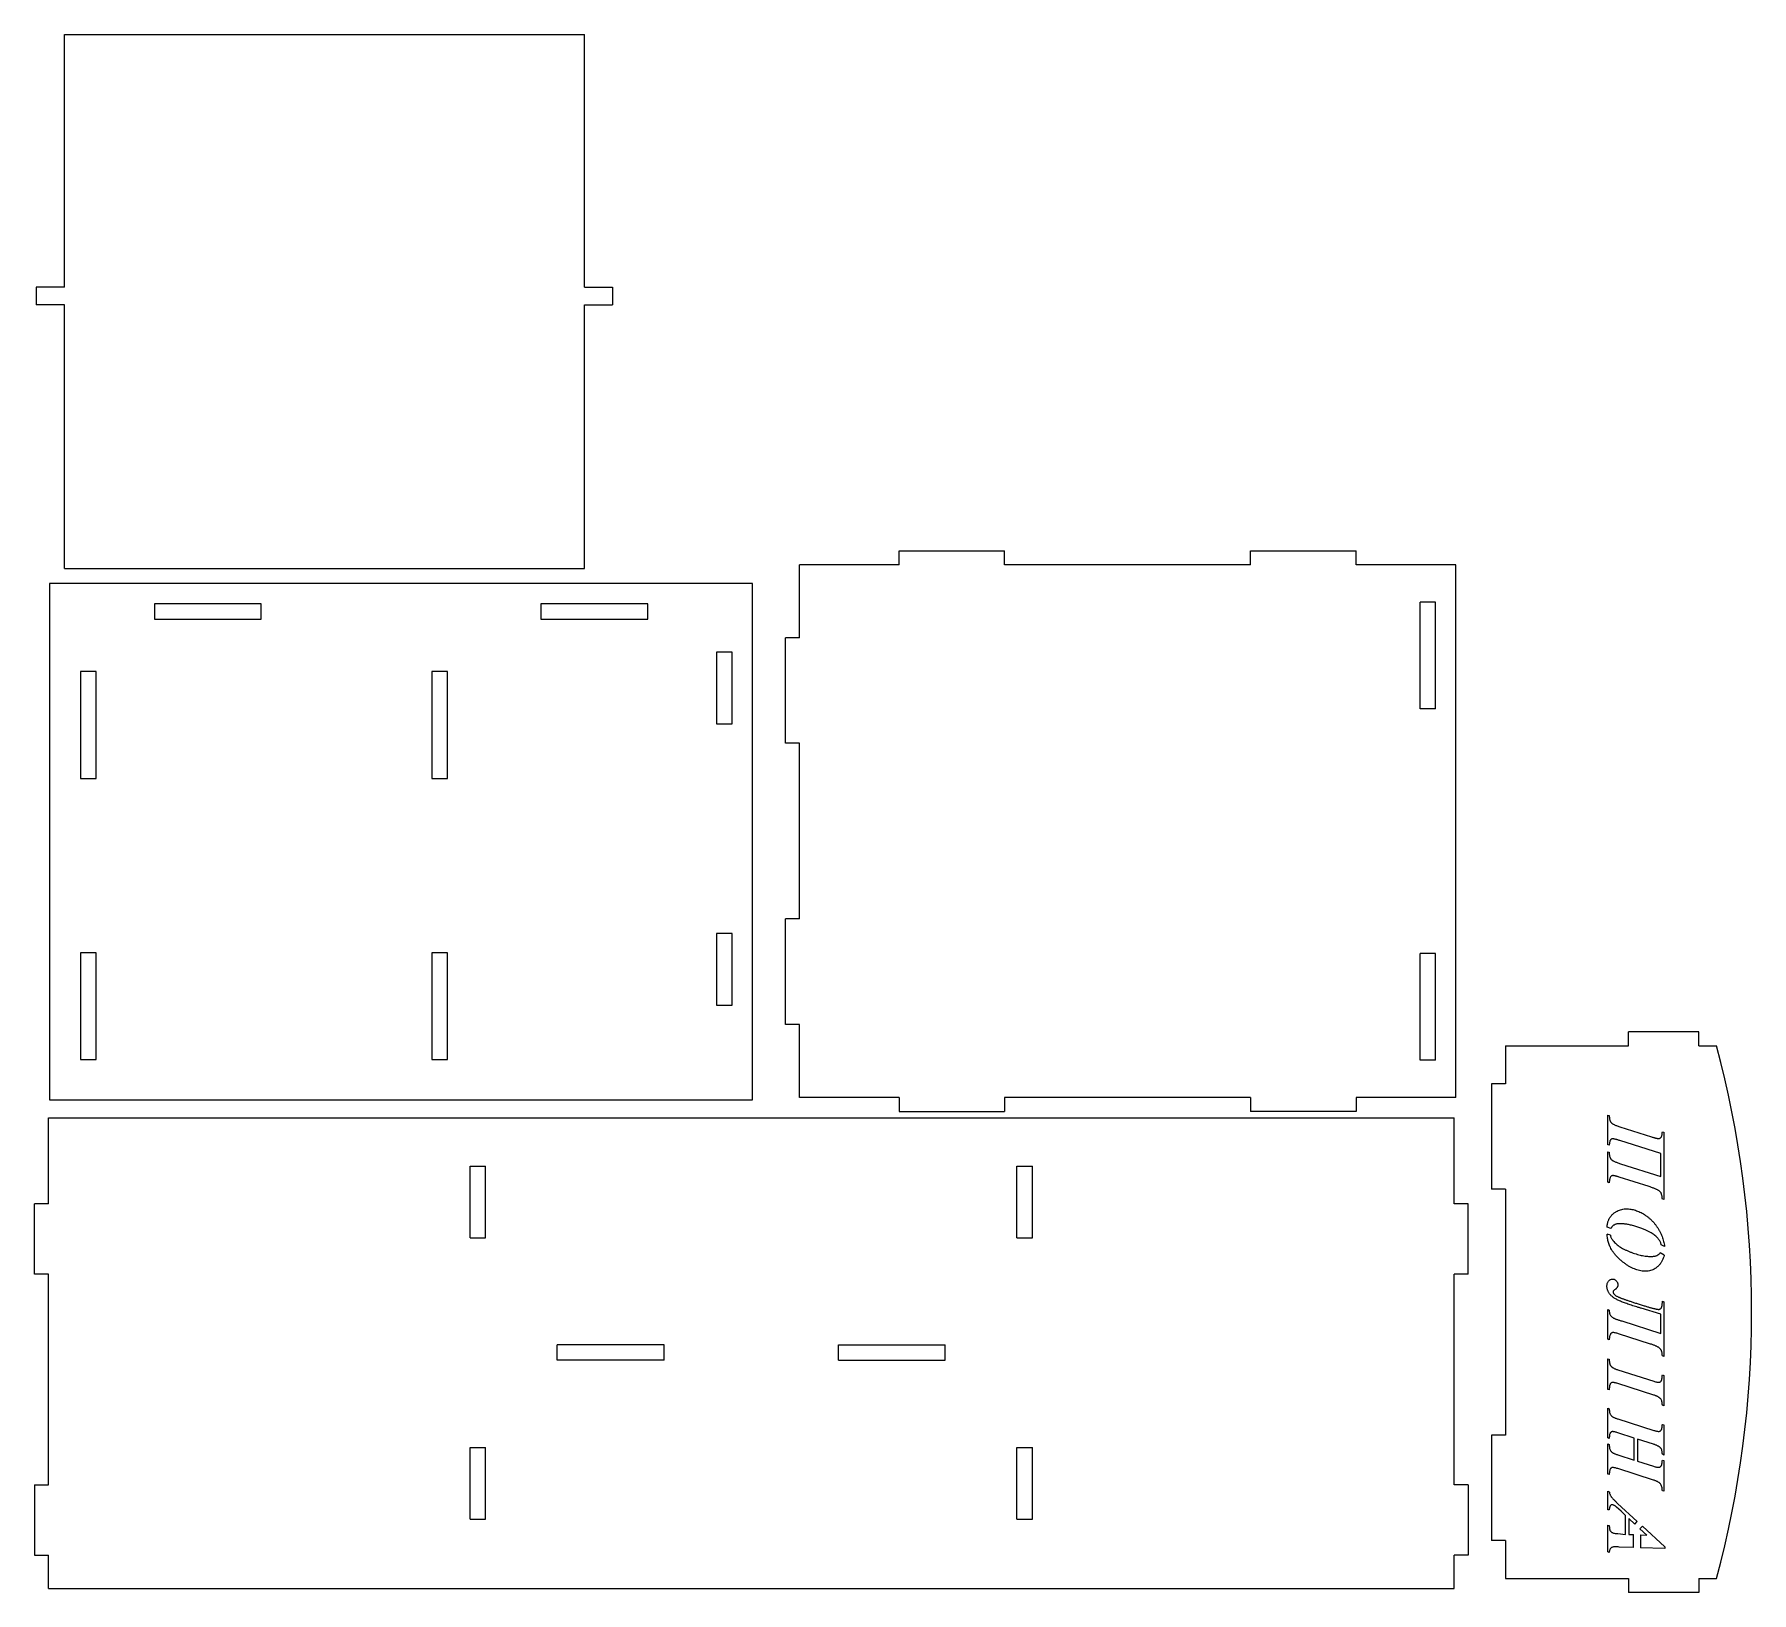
# Model space of a CAD drawing. Header units: millimetres. Extents: x 4 to 493, y 4 to 448.
import ezdxf

# ---------------------------------------------------------------- set-up
doc = ezdxf.new("R2010")
doc.units = ezdxf.units.MM

msp = doc.modelspace()

# ---------------------------------------------------------------- linework, layer by layer
at = {"color": 7, "linetype": 'Continuous', "lineweight": 25}
for p, q in [((13, 448.01), (161, 448.01)), ((13, 376.01), (13, 448.01)), ((161, 376.01), (161, 448.01)), ((5, 376.01), (5, 371.01)), ((13, 376.01), (5, 376.01)), ((161, 376.01), (169, 376.01)), ((169, 376.01), (169, 371.01)), ((13, 371.01), (5, 371.01)), ((13, 296.01), (13, 371.01)), ((161, 371.01), (169, 371.01)), ((161, 296.01), (161, 371.01)), ((250.57, 297.04), (250.57, 301.04)), ((250.57, 301.04), (280.57, 301.04)), ((280.57, 297.04), (280.57, 301.04)), ((350.57, 297.04), (350.57, 301.04)), ((350.57, 301.04), (380.57, 301.04)), ((380.57, 297.04), (380.57, 301.04)), ((13, 296.01), (161, 296.01)), ((222.17, 276.24), (222.17, 297.04)), ((250.57, 297.04), (222.17, 297.04)), ((350.57, 297.04), (280.57, 297.04)), ((408.97, 297.04), (380.57, 297.04)), ((408.97, 145.44), (408.97, 297.04)), ((8.81, 291.73), (8.81, 144.73)), ((208.81, 291.73), (8.81, 291.73)), ((208.81, 144.73), (208.81, 291.73)), ((38.61, 285.93), (38.61, 281.53)), ((69.01, 285.93), (38.61, 285.93)), ((69.01, 281.53), (69.01, 285.93)), ((179.01, 285.93), (148.61, 285.93)), ((148.61, 285.93), (148.61, 281.53)), ((179.01, 281.53), (179.01, 285.93)), ((398.77, 256.04), (398.77, 286.44)), ((403.17, 286.44), (398.77, 286.44)), ((403.17, 256.04), (403.17, 286.44)), ((38.61, 281.53), (69.01, 281.53)), ((148.61, 281.53), (179.01, 281.53)), ((218.17, 246.24), (218.17, 276.24)), ((222.17, 276.24), (218.17, 276.24)), ((203.01, 272.13), (198.61, 272.13)), ((198.61, 272.13), (198.61, 251.73)), ((203.01, 251.73), (203.01, 272.13)), ((17.61, 266.63), (17.61, 236.23)), ((22.01, 266.63), (17.61, 266.63)), ((22.01, 236.23), (22.01, 266.63)), ((122.01, 266.63), (117.61, 266.63)), ((117.61, 266.63), (117.61, 236.23)), ((122.01, 236.23), (122.01, 266.63)), ((403.17, 256.04), (398.77, 256.04)), ((198.61, 251.73), (203.01, 251.73)), ((222.17, 246.24), (218.17, 246.24)), ((222.17, 196.24), (222.17, 246.24)), ((17.61, 236.23), (22.01, 236.23)), ((117.61, 236.23), (122.01, 236.23)), ((218.17, 166.24), (218.17, 196.24)), ((222.17, 196.24), (218.17, 196.24)), ((198.61, 192.13), (198.61, 171.73)), ((203.01, 192.13), (198.61, 192.13)), ((203.01, 171.73), (203.01, 192.13)), ((17.61, 186.63), (17.61, 156.23)), ((22.01, 186.63), (17.61, 186.63)), ((22.01, 156.23), (22.01, 186.63)), ((122.01, 186.63), (117.61, 186.63)), ((117.61, 186.63), (117.61, 156.23)), ((122.01, 156.23), (122.01, 186.63)), ((398.77, 156.04), (398.77, 186.44)), ((403.17, 186.44), (398.77, 186.44)), ((403.17, 156.04), (403.17, 186.44)), ((198.61, 171.73), (203.01, 171.73)), ((222.17, 166.24), (218.17, 166.24)), ((222.17, 145.44), (222.17, 166.24)), ((458.13, 160.09), (458.13, 164.09)), ((478.13, 164.09), (458.13, 164.09)), ((478.13, 160.09), (478.13, 164.09)), ((423.13, 160.09), (423.13, 149.29)), ((423.13, 160.09), (458.13, 160.09)), ((478.13, 160.09), (483.13, 160.09)), ((17.61, 156.23), (22.01, 156.23)), ((117.61, 156.23), (122.01, 156.23)), ((403.17, 156.04), (398.77, 156.04)), ((419.13, 149.29), (419.13, 119.29)), ((423.13, 149.29), (419.13, 149.29)), ((8.81, 144.73), (208.81, 144.73)), ((250.57, 145.44), (222.17, 145.44)), ((250.57, 145.44), (250.57, 141.44)), ((350.57, 145.44), (280.57, 145.44)), ((280.57, 145.44), (280.57, 141.44)), ((350.57, 145.44), (350.57, 141.44)), ((408.97, 145.44), (380.57, 145.44)), ((380.57, 145.44), (380.57, 141.44)), ((8.47, 115.15), (8.47, 139.65)), ((8.47, 139.65), (408.47, 139.65)), ((250.57, 141.44), (280.57, 141.44)), ((380.57, 141.44), (350.57, 141.44)), ((408.47, 115.15), (408.47, 139.65)), ((452.17, 140.4), (452.61, 140.26)), ((452.17, 131.96), (452.17, 140.4)), ((455.59, 137.1), (464.67, 134.22)), ((452.61, 131.81), (452.17, 131.96)), ((467.28, 129.46), (455.6, 133.17)), ((467.72, 135.65), (468.17, 135.51)), ((468.17, 135.51), (468.17, 116.4)), ((452.17, 129.96), (452.61, 129.82)), ((452.17, 121.29), (452.17, 129.96)), ((467.28, 122.94), (467.28, 129.46)), ((128.47, 125.85), (132.87, 125.85)), ((128.47, 105.45), (128.47, 125.85)), ((132.87, 105.45), (132.87, 125.85)), ((284.07, 125.85), (288.47, 125.85)), ((284.07, 105.45), (284.07, 125.85)), ((288.47, 105.45), (288.47, 125.85)), ((463.96, 120.05), (455.43, 122.78)), ((455.8, 126.58), (467.28, 122.94)), ((423.13, 119.29), (419.13, 119.29)), ((423.13, 119.29), (423.13, 49.29)), ((452.61, 121.16), (452.17, 121.29)), ((4.47, 95.15), (4.47, 115.15)), ((8.47, 115.15), (4.47, 115.15)), ((412.47, 115.15), (408.47, 115.15)), ((412.47, 95.15), (412.47, 115.15)), ((468.17, 116.4), (467.72, 116.53)), ((453.06, 108.15), (451.98, 108.49)), ((128.47, 105.45), (132.87, 105.45)), ((284.07, 105.45), (288.47, 105.45)), ((452.92, 106.22), (451.98, 106.51)), ((468.35, 102.98), (467.41, 103.48)), ((468.23, 100.59), (467.09, 101.19)), ((8.47, 95.15), (4.47, 95.15)), ((8.47, 35.15), (8.47, 95.15)), ((412.47, 95.15), (408.47, 95.15)), ((408.47, 35.15), (408.47, 95.15)), ((452.17, 85.07), (452.61, 84.93)), ((452.17, 76.62), (452.17, 85.07)), ((467.28, 83.73), (461.71, 85.42)), ((467.28, 78.27), (467.28, 83.73)), ((467.72, 86.96), (467.72, 87.43)), ((467.72, 87.43), (468.17, 87.29)), ((468.17, 87.29), (468.17, 71.73)), ((456.16, 81.81), (467.28, 78.27)), ((183.67, 75.05), (153.27, 75.05)), ((153.27, 70.65), (153.27, 75.05)), ((183.67, 70.65), (183.67, 75.05)), ((233.27, 75.05), (263.67, 75.05)), ((233.27, 70.65), (233.27, 75.05)), ((263.67, 70.65), (263.67, 75.05)), ((452.61, 76.48), (452.17, 76.62)), ((464.39, 75.26), (455.28, 78.15)), ((183.67, 70.65), (153.27, 70.65)), ((233.27, 70.65), (263.67, 70.65)), ((452.17, 71.07), (452.61, 70.93)), ((452.17, 62.35), (452.17, 71.07)), ((468.17, 71.73), (467.72, 71.86)), ((455.05, 67.92), (465.29, 64.65)), ((465.29, 60.72), (455.05, 63.99)), ((467.72, 66.45), (468.17, 66.31)), ((468.17, 66.31), (468.17, 57.7)), ((452.61, 62.22), (452.17, 62.35)), ((452.17, 56.96), (452.61, 56.81)), ((452.17, 48.51), (452.17, 56.96)), ((455.01, 53.94), (465.26, 50.69)), ((468.17, 57.7), (467.72, 57.86)), ((419.13, 49.29), (419.13, 19.29)), ((423.13, 49.29), (419.13, 49.29)), ((459.72, 48.5), (455.01, 50)), ((467.72, 52.38), (468.17, 52.23)), ((468.17, 52.23), (468.17, 43.66)), ((128.47, 45.85), (132.87, 45.85)), ((128.47, 25.45), (128.47, 45.85)), ((132.87, 25.45), (132.87, 45.85)), ((284.07, 45.85), (288.47, 45.85)), ((284.07, 25.45), (284.07, 45.85)), ((288.47, 25.45), (288.47, 45.85)), ((452.61, 48.38), (452.17, 48.51)), ((452.17, 46.81), (452.61, 46.62)), ((452.17, 38.24), (452.17, 46.81)), ((459.72, 42.21), (459.72, 48.5)), ((460.61, 48.22), (460.61, 41.92)), ((465.16, 46.76), (460.61, 48.22)), ((455.01, 43.71), (459.72, 42.21)), ((465.17, 36.54), (455.02, 39.78)), ((460.61, 41.92), (465.2, 40.47)), ((468.17, 43.66), (467.72, 43.86)), ((467.72, 42.21), (468.17, 42.07)), ((468.17, 42.07), (468.17, 33.34)), ((4.47, 35.15), (8.47, 35.15)), ((4.47, 35.15), (4.47, 15.15)), ((412.47, 35.15), (408.47, 35.15)), ((412.47, 35.15), (412.47, 15.15)), ((452.61, 38.11), (452.17, 38.24)), ((452.17, 33.36), (452.61, 33.23)), ((452.17, 28.08), (452.17, 33.36)), ((454.97, 29.91), (460.58, 24.73)), ((468.17, 33.34), (467.72, 33.48)), ((128.47, 25.45), (132.87, 25.45)), ((284.07, 25.45), (288.47, 25.45)), ((452.61, 28.08), (452.17, 28.08)), ((455.99, 27.66), (454.72, 28.84)), ((457.28, 26.45), (455.99, 27.66)), ((457.28, 21.07), (457.28, 26.45)), ((458.17, 25.62), (458.17, 21.07)), ((459.9, 23.99), (458.17, 25.62)), ((459.9, 23.99), (460.58, 24.73)), ((452.17, 23.73), (452.61, 23.59)), ((452.17, 16.08), (452.17, 23.73)), ((455.06, 21.29), (457.28, 21.07)), ((458.17, 21.07), (459.47, 21.01)), ((459.47, 17.35), (459.47, 21.01)), ((462.05, 23.37), (461.36, 22.63)), ((463.27, 20.84), (461.36, 22.63)), ((461.47, 20.92), (463.27, 20.84)), ((461.47, 20.92), (461.47, 17.29)), ((462.05, 23.37), (468.39, 17.51)), ((4.47, 15.15), (8.47, 15.15)), ((8.47, 5.65), (8.47, 15.15)), ((412.47, 15.15), (408.47, 15.15)), ((408.47, 5.65), (408.47, 15.15)), ((423.13, 19.29), (419.13, 19.29)), ((423.13, 19.29), (423.13, 8.49)), ((452.61, 15.95), (452.17, 16.08)), ((459.47, 17.35), (455.41, 17.48)), ((468.39, 17.07), (461.47, 17.29)), ((468.39, 17.51), (468.39, 17.07)), ((8.47, 5.65), (408.47, 5.65)), ((423.13, 8.49), (458.13, 8.49)), ((458.13, 8.49), (458.13, 4.49)), ((478.13, 8.49), (483.13, 8.49)), ((478.13, 8.49), (478.13, 4.49)), ((478.13, 4.49), (458.13, 4.49))]:
    msp.add_line(p, q, dxfattribs=at)
msp.add_arc((200.85, 84.29), 292.28, 344.9692, 15.0308, dxfattribs=at)
for points, knots in [([(452.61, 140.26), (452.61, 140.15), (452.62, 139.94), (452.65, 139.64), (452.69, 139.36), (452.75, 139.11), (452.81, 138.88), (452.9, 138.67), (453, 138.48), (453.12, 138.32), (453.27, 138.16), (453.46, 138.01), (453.7, 137.86), (453.99, 137.71), (454.32, 137.55), (454.71, 137.4), (455.13, 137.25), (455.43, 137.15), (455.59, 137.1)], [0, 0, 0, 0, 0.0670007, 0.129885, 0.1873993, 0.2411899, 0.2915174, 0.337639, 0.3807833, 0.4215315, 0.4647958, 0.5154925, 0.5734017, 0.6410181, 0.7173309, 0.8019371, 0.896208, 1, 1, 1, 1]), ([(453.57, 133.65), (453.5, 133.65), (453.36, 133.64), (453.16, 133.55), (453, 133.39), (452.87, 133.18), (452.76, 132.92), (452.69, 132.6), (452.63, 132.23), (452.62, 131.96), (452.61, 131.81)], [0, 0, 0, 0, 0.093317, 0.182203, 0.276684, 0.381858, 0.503553, 0.645923, 0.811525, 1, 1, 1, 1]), ([(455.6, 133.17), (455.48, 133.21), (455.24, 133.28), (454.91, 133.38), (454.6, 133.47), (454.33, 133.53), (454.1, 133.59), (453.89, 133.62), (453.72, 133.65), (453.62, 133.65), (453.57, 133.65)], [0, 0, 0, 0, 0.183798, 0.351388, 0.502799, 0.636062, 0.752021, 0.851355, 0.933519, 1, 1, 1, 1]), ([(464.67, 134.22), (464.79, 134.18), (465.02, 134.11), (465.35, 134.01), (465.65, 133.93), (465.91, 133.86), (466.15, 133.8), (466.35, 133.77), (466.52, 133.74), (466.62, 133.74), (466.66, 133.73)], [0, 0, 0, 0, 0.184225, 0.351448, 0.502202, 0.634891, 0.750817, 0.850491, 0.934065, 1, 1, 1, 1]), ([(466.66, 133.73), (466.75, 133.74), (466.91, 133.75), (467.13, 133.85), (467.32, 134), (467.47, 134.22), (467.58, 134.5), (467.67, 134.83), (467.71, 135.22), (467.72, 135.5), (467.72, 135.65)], [0, 0, 0, 0, 0.1012979, 0.1964568, 0.2930575, 0.3975389, 0.5174145, 0.6561025, 0.8158614, 1, 1, 1, 1]), ([(452.61, 129.82), (452.61, 129.7), (452.62, 129.47), (452.64, 129.14), (452.69, 128.84), (452.74, 128.57), (452.82, 128.33), (452.92, 128.12), (453.03, 127.93), (453.17, 127.78), (453.34, 127.63), (453.56, 127.49), (453.81, 127.35), (454.12, 127.2), (454.47, 127.05), (454.87, 126.89), (455.32, 126.73), (455.63, 126.63), (455.8, 126.58)], [0, 0, 0, 0, 0.070626, 0.135233, 0.194847, 0.249564, 0.299415, 0.344796, 0.386645, 0.425977, 0.468278, 0.518654, 0.576974, 0.644105, 0.719614, 0.804255, 0.89748, 1, 1, 1, 1]), ([(453.61, 123.19), (453.54, 123.19), (453.39, 123.18), (453.2, 123.07), (453.03, 122.91), (452.9, 122.67), (452.78, 122.38), (452.7, 122.03), (452.64, 121.62), (452.62, 121.32), (452.61, 121.16)], [0, 0, 0, 0, 0.087793, 0.173032, 0.264216, 0.369241, 0.494407, 0.638852, 0.807507, 1, 1, 1, 1]), ([(455.43, 122.78), (455.32, 122.81), (455.12, 122.87), (454.82, 122.95), (454.56, 123.03), (454.32, 123.09), (454.1, 123.13), (453.92, 123.16), (453.76, 123.19), (453.66, 123.19), (453.61, 123.19)], [0, 0, 0, 0, 0.1787744, 0.3429682, 0.4913399, 0.6234473, 0.7393934, 0.8411646, 0.9274034, 1, 1, 1, 1]), ([(467.72, 116.53), (467.71, 116.67), (467.7, 116.93), (467.65, 117.31), (467.58, 117.66), (467.48, 117.96), (467.35, 118.24), (467.21, 118.48), (467.03, 118.68), (466.83, 118.85), (466.59, 118.99), (466.32, 119.14), (466.02, 119.29), (465.68, 119.43), (465.31, 119.59), (464.89, 119.74), (464.44, 119.9), (464.13, 120), (463.96, 120.05)], [0, 0, 0, 0, 0.072829, 0.139935, 0.201862, 0.25844, 0.310897, 0.359702, 0.406001, 0.451114, 0.498883, 0.551906, 0.611166, 0.676515, 0.747959, 0.825432, 0.909435, 1, 1, 1, 1]), ([(451.98, 108.49), (451.98, 108.55), (452, 108.76), (452.05, 109.12), (452.13, 109.57), (452.24, 109.99), (452.37, 110.38), (452.53, 110.75), (452.71, 111.1), (452.92, 111.42), (453.14, 111.72), (453.38, 112), (453.64, 112.25), (453.91, 112.49), (454.2, 112.71), (454.51, 112.91), (454.94, 113.13), (455.49, 113.37), (456.15, 113.58), (456.81, 113.71), (457.24, 113.73), (457.46, 113.73)], [0.0923791, 0.0923791, 0.0923791, 0.0923791, 0.1105152, 0.1615841, 0.2109019, 0.2577829, 0.3025284, 0.3458975, 0.3878685, 0.4288889, 0.468901, 0.5085524, 0.5478308, 0.5869529, 0.6261379, 0.6658053, 0.7057664, 0.7842738, 0.8589446, 0.930419, 1, 1, 1, 1]), ([(457.46, 113.73), (457.67, 113.73), (458.1, 113.72), (458.75, 113.64), (459.4, 113.51), (460.05, 113.33), (460.7, 113.09), (461.35, 112.81), (462, 112.47), (462.65, 112.08), (463.28, 111.65), (463.88, 111.18), (464.46, 110.68), (465, 110.13), (465.51, 109.56), (465.98, 108.94), (466.42, 108.29), (466.83, 107.61), (467.19, 106.91), (467.51, 106.21), (467.78, 105.51), (468, 104.82), (468.17, 104.12), (468.29, 103.51), (468.33, 103.13), (468.35, 102.98)], [0, 0, 0, 0, 0.0366688, 0.0737901, 0.1113527, 0.149606, 0.1889503, 0.2293936, 0.2711189, 0.3144628, 0.358358, 0.4019785, 0.4454859, 0.4890434, 0.5328303, 0.5770422, 0.6218152, 0.667299, 0.7124828, 0.7564468, 0.7990798, 0.8406723, 0.8812652, 0.9213205, 0.9469999, 0.9469999, 0.9469999, 0.9469999]), ([(455.71, 109.51), (455.6, 109.51), (455.37, 109.51), (455.05, 109.48), (454.75, 109.42), (454.47, 109.35), (454.21, 109.25), (453.97, 109.13), (453.76, 108.99), (453.56, 108.83), (453.39, 108.65), (453.24, 108.46), (453.13, 108.29), (453.08, 108.18), (453.06, 108.15)], [0, 0, 0, 0, 0.0805123, 0.1564635, 0.2283703, 0.2956041, 0.3606804, 0.4224809, 0.4817767, 0.5406869, 0.5981778, 0.6549285, 0.7104192, 0.7395516, 0.7395516, 0.7395516, 0.7395516]), ([(467.41, 103.48), (467.38, 103.6), (467.32, 103.86), (467.17, 104.24), (466.97, 104.61), (466.72, 104.98), (466.41, 105.35), (466.05, 105.75), (465.61, 106.14), (465.09, 106.53), (464.49, 106.92), (463.93, 107.25), (463.44, 107.51), (463.02, 107.7), (462.58, 107.9), (462.1, 108.08), (461.59, 108.27), (461.05, 108.45), (460.47, 108.63), (459.88, 108.81), (459.28, 108.97), (458.69, 109.12), (458.13, 109.24), (457.6, 109.33), (457.09, 109.41), (456.61, 109.47), (456.15, 109.51), (455.86, 109.51), (455.71, 109.51)], [0.0666948, 0.0666948, 0.0666948, 0.0666948, 0.0929711, 0.1202544, 0.1478429, 0.1776416, 0.2105089, 0.2460363, 0.2852371, 0.3287287, 0.3771197, 0.4303984, 0.4591279, 0.4898461, 0.5224785, 0.5568731, 0.5934506, 0.6319323, 0.6725621, 0.7151365, 0.7577455, 0.7981362, 0.8366186, 0.8731775, 0.9076631, 0.9403432, 0.9710293, 1, 1, 1, 1]), ([(452.93, 102.78), (452.85, 102.95), (452.69, 103.29), (452.49, 103.83), (452.32, 104.4), (452.18, 104.99), (452.08, 105.61), (452.02, 106.12), (451.99, 106.43), (451.98, 106.51)], [0, 0, 0, 0, 0.1119987, 0.226377, 0.3444811, 0.4665438, 0.5928106, 0.722992, 0.774867, 0.774867, 0.774867, 0.774867]), ([(452.92, 106.22), (452.93, 106.17), (452.96, 106.01), (453.04, 105.75), (453.16, 105.45), (453.31, 105.17), (453.48, 104.9), (453.62, 104.73), (453.68, 104.65)], [0.3262454, 0.3262454, 0.3262454, 0.3262454, 0.3880883, 0.5114358, 0.6333491, 0.7543572, 0.8761189, 1, 1, 1, 1]), ([(463.07, 95.96), (462.83, 95.96), (462.34, 95.97), (461.6, 96.08), (460.86, 96.24), (460.13, 96.47), (459.39, 96.77), (458.65, 97.13), (457.92, 97.56), (457.19, 98.05), (456.49, 98.58), (455.82, 99.13), (455.22, 99.7), (454.66, 100.28), (454.14, 100.87), (453.69, 101.49), (453.28, 102.12), (453.04, 102.56), (452.93, 102.78)], [0, 0, 0, 0, 0.057407, 0.1153, 0.174326, 0.234421, 0.296506, 0.360693, 0.427316, 0.496675, 0.56637, 0.63354, 0.698547, 0.761798, 0.8233, 0.883156, 0.941969, 1, 1, 1, 1]), ([(453.68, 104.65), (453.83, 104.49), (454.13, 104.16), (454.63, 103.7), (455.18, 103.26), (455.77, 102.84), (456.42, 102.45), (457.12, 102.09), (457.86, 101.74), (458.64, 101.42), (459.44, 101.14), (460.22, 100.88), (460.99, 100.67), (461.73, 100.49), (462.44, 100.35), (463.14, 100.25), (463.81, 100.19), (464.25, 100.18), (464.47, 100.18)], [0, 0, 0, 0, 0.055037, 0.111517, 0.169941, 0.230807, 0.293571, 0.359263, 0.42808, 0.499544, 0.571152, 0.640169, 0.706147, 0.769712, 0.830844, 0.889496, 0.945701, 1, 1, 1, 1]), ([(468.23, 100.59), (468.22, 100.55), (468.16, 100.27), (468, 99.72), (467.73, 99.12), (467.49, 98.65), (467.28, 98.32), (467.06, 98.01), (466.81, 97.72), (466.56, 97.44), (466.28, 97.2), (465.98, 96.97), (465.57, 96.69), (465.04, 96.4), (464.39, 96.15), (463.73, 95.98), (463.29, 95.96), (463.07, 95.96)], [0.1646849, 0.1646849, 0.1646849, 0.1646849, 0.1762792, 0.2639757, 0.3526909, 0.3970853, 0.4406392, 0.4834466, 0.5258308, 0.5675072, 0.6092268, 0.650941, 0.6930852, 0.7747867, 0.8524596, 0.9269249, 1, 1, 1, 1]), ([(464.47, 100.18), (464.6, 100.18), (464.85, 100.18), (465.2, 100.21), (465.54, 100.27), (465.84, 100.34), (466.12, 100.43), (466.37, 100.55), (466.59, 100.68), (466.84, 100.89), (467, 101.06), (467.09, 101.19)], [0, 0, 0, 0, 0.0894555, 0.1727496, 0.2502307, 0.3231152, 0.3903728, 0.4534476, 0.5138254, 0.5710748, 0.6792424, 0.6792424, 0.6792424, 0.6792424]), ([(451.94, 91.73), (451.95, 91.86), (451.96, 92.12), (452.05, 92.5), (452.19, 92.84), (452.4, 93.15), (452.64, 93.41), (452.92, 93.6), (453.23, 93.71), (453.45, 93.73), (453.56, 93.73)], [0, 0, 0, 0, 0.140382, 0.273292, 0.402657, 0.53269, 0.657576, 0.773424, 0.884748, 1, 1, 1, 1]), ([(453.56, 93.73), (453.65, 93.73), (453.85, 93.72), (454.13, 93.62), (454.39, 93.48), (454.61, 93.27), (454.81, 93.03), (454.95, 92.74), (455.04, 92.43), (455.05, 92.21), (455.06, 92.09)], [0, 0, 0, 0, 0.118628, 0.235552, 0.35326, 0.478769, 0.605898, 0.733531, 0.861766, 1, 1, 1, 1]), ([(461.71, 85.42), (461.43, 85.51), (460.88, 85.67), (460.09, 85.92), (459.32, 86.16), (458.6, 86.4), (457.92, 86.63), (457.28, 86.86), (456.68, 87.08), (456.11, 87.3), (455.58, 87.52), (455.09, 87.74), (454.64, 87.98), (454.22, 88.22), (453.85, 88.47), (453.5, 88.73), (453.2, 89.01), (452.93, 89.28), (452.7, 89.57), (452.5, 89.86), (452.33, 90.16), (452.19, 90.46), (452.08, 90.77), (452, 91.09), (451.95, 91.41), (451.95, 91.62), (451.94, 91.73)], [0, 0, 0, 0, 0.0706217, 0.1382124, 0.2026927, 0.2638866, 0.3222436, 0.3772365, 0.4289684, 0.4779778, 0.5241231, 0.5676664, 0.6088117, 0.6475314, 0.6843231, 0.7189325, 0.7517023, 0.7828426, 0.8125401, 0.8410098, 0.8685256, 0.8953803, 0.9218113, 0.9477952, 0.9738938, 1, 1, 1, 1]), ([(454.26, 90.78), (454.18, 90.72), (454.04, 90.61), (453.86, 90.44), (453.75, 90.28), (453.73, 90.17), (453.72, 90.12)], [0, 0, 0, 0, 0.337786, 0.611225, 0.825797, 1, 1, 1, 1]), ([(453.72, 90.12), (453.73, 90.05), (453.73, 89.91), (453.81, 89.72), (453.92, 89.53), (454.08, 89.35), (454.28, 89.17), (454.52, 89), (454.81, 88.83), (455.08, 88.7), (455.33, 88.59), (455.54, 88.5), (455.78, 88.4), (456.05, 88.3), (456.33, 88.19), (456.65, 88.08), (456.99, 87.96), (457.35, 87.83), (457.74, 87.7), (458.15, 87.55), (458.59, 87.41), (459.06, 87.25), (459.55, 87.09), (460.06, 86.92), (460.6, 86.76), (461.15, 86.58), (461.71, 86.4), (462.24, 86.24), (462.75, 86.08), (463.22, 85.94), (463.67, 85.81), (464.08, 85.69), (464.47, 85.58), (464.83, 85.48), (465.16, 85.4), (465.46, 85.32), (465.73, 85.26), (465.97, 85.21), (466.18, 85.17), (466.36, 85.14), (466.51, 85.12), (466.6, 85.12), (466.65, 85.12)], [0, 0, 0, 0, 0.0140225, 0.028259, 0.043616, 0.0604405, 0.0791532, 0.1000009, 0.1234586, 0.14939, 0.1638476, 0.1802962, 0.1985145, 0.2184162, 0.2401797, 0.2636324, 0.289092, 0.3163293, 0.3452652, 0.376059, 0.4087855, 0.4431371, 0.4794232, 0.5174892, 0.5572609, 0.5991202, 0.6406724, 0.6801374, 0.7172101, 0.7521969, 0.784864, 0.8154462, 0.8436423, 0.8697566, 0.8937293, 0.9154474, 0.9350322, 0.9523079, 0.9674727, 0.9803445, 0.9911787, 1, 1, 1, 1]), ([(455.06, 92.09), (455.05, 92.03), (455.05, 91.91), (455.01, 91.72), (454.95, 91.54), (454.86, 91.38), (454.75, 91.21), (454.61, 91.06), (454.45, 90.91), (454.33, 90.82), (454.26, 90.78)], [0, 0, 0, 0, 0.119347, 0.233948, 0.350996, 0.468124, 0.591181, 0.718429, 0.856295, 1, 1, 1, 1]), ([(452.61, 84.93), (452.61, 84.79), (452.62, 84.52), (452.67, 84.14), (452.75, 83.81), (452.87, 83.52), (453.02, 83.27), (453.22, 83.05), (453.46, 82.85), (453.68, 82.71), (453.9, 82.61), (454.11, 82.52), (454.35, 82.42), (454.64, 82.31), (454.96, 82.21), (455.33, 82.08), (455.73, 81.95), (456.01, 81.86), (456.16, 81.81)], [0, 0, 0, 0, 0.080924, 0.153758, 0.218056, 0.276024, 0.331383, 0.387248, 0.444698, 0.505397, 0.540673, 0.583404, 0.633371, 0.691471, 0.757282, 0.830221, 0.911121, 1, 1, 1, 1]), ([(466.65, 85.12), (466.73, 85.12), (466.9, 85.13), (467.12, 85.22), (467.31, 85.37), (467.47, 85.58), (467.58, 85.85), (467.67, 86.17), (467.71, 86.55), (467.72, 86.82), (467.72, 86.96)], [0, 0, 0, 0, 0.106275, 0.204363, 0.302226, 0.407581, 0.524837, 0.662804, 0.820406, 1, 1, 1, 1]), ([(453.67, 78.51), (453.6, 78.51), (453.45, 78.5), (453.24, 78.39), (453.06, 78.22), (452.92, 77.99), (452.8, 77.7), (452.7, 77.35), (452.64, 76.94), (452.62, 76.64), (452.61, 76.48)], [0, 0, 0, 0, 0.090547, 0.179417, 0.271216, 0.376845, 0.50114, 0.644067, 0.810351, 1, 1, 1, 1]), ([(455.28, 78.15), (455.11, 78.2), (454.79, 78.3), (454.34, 78.42), (453.98, 78.49), (453.77, 78.51), (453.67, 78.51)], [0, 0, 0, 0, 0.3329166, 0.6100231, 0.8316516, 1, 1, 1, 1]), ([(467.72, 71.86), (467.72, 71.99), (467.7, 72.24), (467.66, 72.6), (467.59, 72.93), (467.5, 73.23), (467.39, 73.49), (467.26, 73.73), (467.1, 73.93), (466.91, 74.1), (466.7, 74.25), (466.46, 74.4), (466.19, 74.55), (465.89, 74.69), (465.56, 74.84), (465.2, 74.98), (464.8, 75.12), (464.53, 75.21), (464.39, 75.26)], [0, 0, 0, 0, 0.075013, 0.143799, 0.207339, 0.266233, 0.32113, 0.372494, 0.420611, 0.467499, 0.515871, 0.569738, 0.628172, 0.691584, 0.761011, 0.835079, 0.914725, 1, 1, 1, 1]), ([(452.61, 70.93), (452.61, 70.83), (452.61, 70.62), (452.64, 70.33), (452.67, 70.06), (452.72, 69.81), (452.78, 69.58), (452.86, 69.37), (452.95, 69.19), (453.06, 69.02), (453.2, 68.87), (453.36, 68.72), (453.56, 68.58), (453.79, 68.43), (454.06, 68.3), (454.36, 68.17), (454.69, 68.04), (454.92, 67.97), (455.05, 67.92)], [0, 0, 0, 0, 0.073688, 0.141864, 0.205526, 0.265066, 0.320448, 0.371424, 0.419578, 0.464717, 0.511174, 0.562201, 0.619044, 0.681945, 0.750733, 0.826849, 0.910139, 1, 1, 1, 1]), ([(452.94, 63.98), (452.92, 63.93), (452.86, 63.84), (452.8, 63.69), (452.75, 63.51), (452.7, 63.3), (452.67, 63.07), (452.64, 62.81), (452.62, 62.52), (452.61, 62.33), (452.61, 62.22)], [0, 0, 0, 0, 0.08193, 0.175265, 0.280038, 0.396383, 0.526838, 0.670175, 0.82851, 1, 1, 1, 1]), ([(453.6, 64.34), (453.53, 64.34), (453.4, 64.33), (453.22, 64.26), (453.06, 64.14), (452.98, 64.03), (452.94, 63.98)], [0, 0, 0, 0, 0.254235, 0.495171, 0.738657, 1, 1, 1, 1]), ([(455.05, 63.99), (454.88, 64.04), (454.58, 64.14), (454.17, 64.25), (453.86, 64.32), (453.67, 64.34), (453.6, 64.34)], [0, 0, 0, 0, 0.3478385, 0.6298389, 0.8482409, 1, 1, 1, 1]), ([(465.29, 64.65), (465.43, 64.61), (465.71, 64.52), (466.09, 64.43), (466.42, 64.37), (466.62, 64.36), (466.71, 64.36)], [0, 0, 0, 0, 0.3153925, 0.5871825, 0.8140426, 1, 1, 1, 1]), ([(466.71, 64.36), (466.78, 64.36), (466.91, 64.37), (467.11, 64.44), (467.27, 64.56), (467.38, 64.69), (467.46, 64.83), (467.51, 64.97), (467.56, 65.14), (467.6, 65.34), (467.64, 65.57), (467.67, 65.84), (467.7, 66.13), (467.71, 66.34), (467.72, 66.45)], [0, 0, 0, 0, 0.0799932, 0.1557978, 0.2309299, 0.3121264, 0.359728, 0.4164837, 0.485096, 0.5635216, 0.6549363, 0.7581428, 0.8730904, 1, 1, 1, 1]), ([(467.72, 57.86), (467.72, 58.05), (467.71, 58.39), (467.62, 58.87), (467.48, 59.29), (467.3, 59.59), (467.12, 59.8), (466.95, 59.94), (466.75, 60.09), (466.52, 60.22), (466.26, 60.36), (465.96, 60.48), (465.64, 60.61), (465.41, 60.68), (465.29, 60.72)], [0, 0, 0, 0, 0.132738, 0.249738, 0.35562, 0.452033, 0.500181, 0.553696, 0.612608, 0.67693, 0.747857, 0.824536, 0.908992, 1, 1, 1, 1]), ([(452.61, 56.81), (452.62, 56.62), (452.62, 56.26), (452.71, 55.76), (452.84, 55.34), (453, 55.05), (453.18, 54.85), (453.34, 54.71), (453.54, 54.57), (453.77, 54.44), (454.03, 54.31), (454.33, 54.18), (454.66, 54.05), (454.89, 53.98), (455.01, 53.94)], [0, 0, 0, 0, 0.13963, 0.259903, 0.364487, 0.455441, 0.501008, 0.552551, 0.610025, 0.674049, 0.744266, 0.822454, 0.907299, 1, 1, 1, 1]), ([(453.58, 50.33), (453.51, 50.32), (453.38, 50.31), (453.19, 50.24), (453.03, 50.11), (452.88, 49.93), (452.76, 49.67), (452.68, 49.32), (452.63, 48.88), (452.62, 48.56), (452.61, 48.38)], [0, 0, 0, 0, 0.083883, 0.164405, 0.248276, 0.340012, 0.45243, 0.597648, 0.780017, 1, 1, 1, 1]), ([(455.01, 50), (454.86, 50.05), (454.59, 50.15), (454.2, 50.25), (453.87, 50.31), (453.67, 50.32), (453.58, 50.33)], [0, 0, 0, 0, 0.320934, 0.595604, 0.820508, 1, 1, 1, 1]), ([(465.26, 50.69), (465.4, 50.64), (465.67, 50.56), (466.04, 50.47), (466.37, 50.41), (466.57, 50.4), (466.66, 50.4)], [0, 0, 0, 0, 0.3066464, 0.5764775, 0.8052977, 1, 1, 1, 1]), ([(466.66, 50.4), (466.74, 50.4), (466.88, 50.41), (467.08, 50.48), (467.26, 50.59), (467.38, 50.72), (467.45, 50.85), (467.51, 50.98), (467.56, 51.14), (467.6, 51.33), (467.64, 51.55), (467.67, 51.8), (467.7, 52.08), (467.71, 52.27), (467.72, 52.38)], [0, 0, 0, 0, 0.090025, 0.172887, 0.251691, 0.332685, 0.379045, 0.43464, 0.500953, 0.577554, 0.667113, 0.765997, 0.876878, 1, 1, 1, 1]), ([(452.61, 46.62), (452.62, 46.42), (452.62, 46.06), (452.71, 45.56), (452.84, 45.13), (453, 44.84), (453.18, 44.63), (453.34, 44.49), (453.54, 44.35), (453.77, 44.22), (454.03, 44.09), (454.33, 43.96), (454.66, 43.83), (454.89, 43.75), (455.01, 43.71)], [0, 0, 0, 0, 0.138994, 0.259539, 0.364438, 0.456417, 0.502405, 0.554256, 0.611468, 0.6752, 0.745098, 0.823262, 0.90772, 1, 1, 1, 1]), ([(467.72, 43.86), (467.72, 44.04), (467.71, 44.39), (467.62, 44.88), (467.47, 45.3), (467.29, 45.61), (467.09, 45.81), (466.92, 45.96), (466.71, 46.1), (466.47, 46.24), (466.19, 46.37), (465.88, 46.51), (465.53, 46.64), (465.29, 46.72), (465.16, 46.76)], [0, 0, 0, 0, 0.131054, 0.245983, 0.349098, 0.442914, 0.490645, 0.544242, 0.603303, 0.668124, 0.740817, 0.81979, 0.906448, 1, 1, 1, 1]), ([(452.94, 39.75), (452.89, 39.66), (452.78, 39.46), (452.69, 39.09), (452.63, 38.63), (452.62, 38.3), (452.61, 38.11)], [0, 0, 0, 0, 0.179978, 0.403618, 0.675094, 1, 1, 1, 1]), ([(453.59, 40.1), (453.52, 40.1), (453.39, 40.09), (453.21, 40.02), (453.05, 39.91), (452.98, 39.81), (452.94, 39.75)], [0, 0, 0, 0, 0.2652384, 0.5086508, 0.7457354, 1, 1, 1, 1]), ([(455.02, 39.78), (454.87, 39.83), (454.59, 39.92), (454.19, 40.02), (453.87, 40.08), (453.68, 40.1), (453.59, 40.1)], [0, 0, 0, 0, 0.329301, 0.605331, 0.826694, 1, 1, 1, 1]), ([(465.2, 40.47), (465.35, 40.42), (465.62, 40.34), (466.01, 40.25), (466.35, 40.19), (466.55, 40.19), (466.64, 40.18)], [0, 0, 0, 0, 0.313394, 0.584392, 0.811076, 1, 1, 1, 1]), ([(466.64, 40.18), (466.72, 40.18), (466.87, 40.19), (467.07, 40.26), (467.25, 40.37), (467.37, 40.51), (467.45, 40.64), (467.51, 40.78), (467.55, 40.94), (467.6, 41.13), (467.64, 41.36), (467.67, 41.62), (467.7, 41.9), (467.71, 42.1), (467.72, 42.21)], [0, 0, 0, 0, 0.089276, 0.170214, 0.249052, 0.330069, 0.376049, 0.432835, 0.498899, 0.576658, 0.665466, 0.764723, 0.877051, 1, 1, 1, 1]), ([(467.72, 33.48), (467.72, 33.68), (467.71, 34.06), (467.61, 34.59), (467.45, 35.04), (467.26, 35.37), (467.06, 35.58), (466.88, 35.74), (466.67, 35.89), (466.43, 36.03), (466.16, 36.17), (465.86, 36.3), (465.53, 36.43), (465.29, 36.5), (465.17, 36.54)], [0, 0, 0, 0, 0.136865, 0.25742, 0.365891, 0.464128, 0.513341, 0.566486, 0.624806, 0.68754, 0.756795, 0.8318, 0.912803, 1, 1, 1, 1]), ([(452.61, 33.23), (452.63, 33.11), (452.67, 32.89), (452.77, 32.57), (452.89, 32.27), (453, 32.08), (453.05, 31.99)], [0, 0, 0, 0, 0.261732, 0.513872, 0.758315, 1, 1, 1, 1]), ([(453.4, 29.5), (453.36, 29.5), (453.26, 29.49), (453.12, 29.42), (452.99, 29.32), (452.87, 29.17), (452.77, 28.97), (452.69, 28.72), (452.63, 28.42), (452.62, 28.2), (452.61, 28.08)], [0, 0, 0, 0, 0.079221, 0.161575, 0.253651, 0.359234, 0.48194, 0.628116, 0.799446, 1, 1, 1, 1]), ([(453.05, 31.99), (453.1, 31.92), (453.19, 31.79), (453.35, 31.58), (453.55, 31.35), (453.77, 31.09), (454.03, 30.83), (454.31, 30.54), (454.63, 30.23), (454.86, 30.02), (454.97, 29.91)], [0, 0, 0, 0, 0.0818406, 0.1751476, 0.282049, 0.3999827, 0.5307235, 0.6744339, 0.8311403, 1, 1, 1, 1]), ([(453.94, 29.37), (453.85, 29.41), (453.68, 29.48), (453.49, 29.5), (453.4, 29.5)], [0, 0, 0, 0, 0.513824, 1, 1, 1, 1]), ([(454.72, 28.84), (454.65, 28.9), (454.51, 29.01), (454.31, 29.15), (454.12, 29.28), (454, 29.34), (453.94, 29.37)], [0, 0, 0, 0, 0.2832, 0.547133, 0.782325, 1, 1, 1, 1]), ([(452.61, 23.59), (452.62, 23.5), (452.63, 23.34), (452.65, 23.1), (452.67, 22.9), (452.69, 22.72), (452.71, 22.58), (452.73, 22.46), (452.74, 22.37), (452.75, 22.32), (452.76, 22.31)], [0, 0, 0, 0, 0.204424, 0.387471, 0.546492, 0.683902, 0.795012, 0.887162, 0.955051, 1, 1, 1, 1]), ([(452.76, 22.31), (452.79, 22.25), (452.85, 22.12), (453, 21.95), (453.18, 21.79), (453.4, 21.63), (453.7, 21.5), (454.07, 21.4), (454.54, 21.33), (454.87, 21.3), (455.06, 21.29)], [0, 0, 0, 0, 0.076529, 0.158716, 0.249056, 0.350134, 0.469013, 0.615545, 0.791358, 1, 1, 1, 1]), ([(454.18, 17.51), (454.06, 17.51), (453.83, 17.5), (453.51, 17.44), (453.24, 17.32), (453.02, 17.16), (452.85, 16.93), (452.73, 16.66), (452.65, 16.32), (452.62, 16.08), (452.61, 15.95)], [0, 0, 0, 0, 0.145695, 0.273193, 0.385572, 0.488434, 0.593216, 0.710469, 0.845197, 1, 1, 1, 1]), ([(455.41, 17.48), (455.25, 17.49), (454.98, 17.49), (454.63, 17.51), (454.37, 17.51), (454.23, 17.51), (454.18, 17.51)], [0, 0, 0, 0, 0.373933, 0.665762, 0.872524, 1, 1, 1, 1])]:
    msp.add_open_spline(points, degree=3, knots=knots, dxfattribs=at)

doc.saveas('drawing.dxf')
